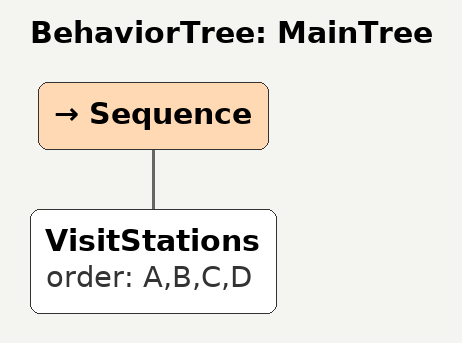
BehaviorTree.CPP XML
<root main_tree_to_execute="MainTree">
    <BehaviorTree ID="MainTree">
        <Sequence>
            <VisitStations order="A,B,C,D" />
        </Sequence>
    </BehaviorTree>
   <Action ID="MoveTo">
        <input_port default="1" name="goal">Position of destination in format("-x,y,theta")</input_port>
    </Action>
</root>
